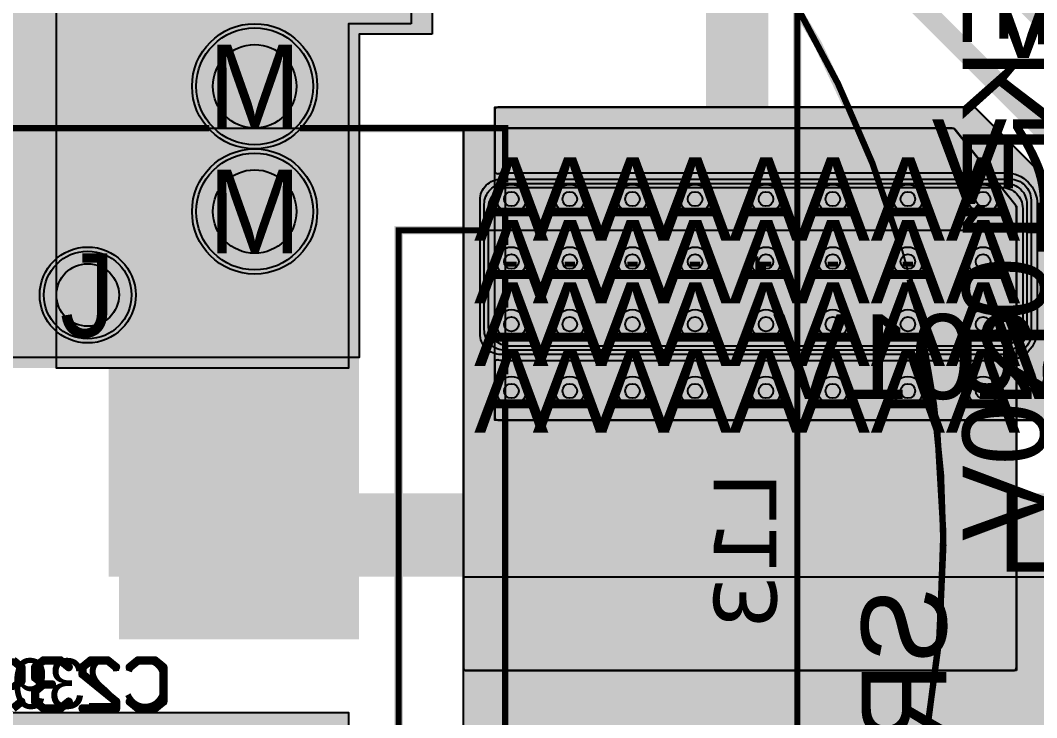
# Model space of a CAD drawing. Extents: x -23 to 289, y -67 to 135.
# Drawn here: x 53.14 to 77.48, y 23.37 to 40.08 of the extents above; entities that cross this region are included whole.
import ezdxf
from ezdxf.enums import TextEntityAlignment as Align

# ---------------------------------------------------------------- set-up
doc = ezdxf.new("R2010")
doc.units = 0
doc.header["$MEASUREMENT"] = 0
for name, color, linetype in [('ASSEMBLY_OUTLINES_BTM', 191, 'CONTINUOUS'), ('ASSEMBLY_OUTLINES_TOP', 102, 'CONTINUOUS'), ('ASSEMBLY_PART_NUMBERS_BTM', 191, 'CONTINUOUS'), ('ASSEMBLY_REF_DES_BTM', 191, 'CONTINUOUS'), ('DRILL_DRAWING', 21, 'CONTINUOUS'), ('GENERATED_SILKSCREEN_BTM', 255, 'CONTINUOUS'), ('GENERATED_SILKSCREEN_TOP', 140, 'CONTINUOUS'), ('MOUNTING_HOLE_PADS_LAYER14', 150, 'CONTINUOUS'), ('MOUNTING_HOLE_PADS_LAYER15', 230, 'CONTINUOUS'), ('MOUNTING_HOLES_LAYER_BOT17', 42, 'CONTINUOUS'), ('MOUNTING_HOLES_LAYER_TOP', 42, 'CONTINUOUS'), ('PART_PADS_SMD_BTM', 230, 'CONTINUOUS'), ('PIN_NUMBERS_BTM', 8, 'CONTINUOUS'), ('PIN_NUMBERS_TOP', 8, 'CONTINUOUS'), ('PLACEMENT_OUTLINES_BTM', 222, 'CONTINUOUS'), ('PLACEMENT_OUTLINES_TOP', 130, 'CONTINUOUS'), ('PLANE_DATA_LAYER_BOTTOM', 230, 'CONTINUOUS'), ('PLANE_DATA_LAYER_TOP', 150, 'CONTINUOUS'), ('PLANE_SHAPES_LAYER_BOTTOM', 230, 'CONTINUOUS'), ('PLANE_SHAPES_LAYER_TOP', 150, 'CONTINUOUS'), ('SILKSCREEN_OUTLINES_BTM', 211, 'CONTINUOUS'), ('SILKSCREEN_OUTLINES_TOP', 150, 'CONTINUOUS'), ('SILKSCREEN_REF_DES_BTM', 211, 'CONTINUOUS'), ('SILKSCREEN_REF_DES_TOP', 150, 'CONTINUOUS'), ('SOLDERMASK_PADS_BTM', 12, 'CONTINUOUS'), ('SOLDERMASK_PADS_TOP', 180, 'CONTINUOUS'), ('SOLDERPASTE_PADS_BTM', 12, 'CONTINUOUS'), ('TRACES_LAYER_BOTTOM', 230, 'CONTINUOUS'), ('TRACES_LAYER_TOP', 150, 'CONTINUOUS'), ('VIA_HOLES_LAYER_BOTTOM', 30, 'CONTINUOUS'), ('VIA_HOLES_LAYER_TOP', 30, 'CONTINUOUS'), ('VIA_PADS_LAYER_BOTTOM', 230, 'CONTINUOUS'), ('VIA_PADS_LAYER_TOP', 150, 'CONTINUOUS')]:
    doc.layers.add(name, color=color, linetype=linetype)
doc.styles.add('COURIER_NEW', font='COUR.TTF')
doc.styles.add('VERDANA', font='verdana.TTF')
doc.styles.add('VERIBEST_GERBER_0', font='txt')

msp = doc.modelspace()

# ---------------------------------------------------------------- hatches: boundary and pattern name
at = {"layer": 'MOUNTING_HOLES_LAYER_BOT17'}
h = msp.add_hatch(color=256, dxfattribs=at)
edge = h.paths.add_edge_path()
edge.add_arc((58.75, 38.5), 1, 0, 360)
h = msp.add_hatch(color=256, dxfattribs=at)
edge = h.paths.add_edge_path()
edge.add_arc((58.75, 35.5), 1, 0, 360)
h = msp.add_hatch(color=256, dxfattribs=at)
edge = h.paths.add_edge_path()
edge.add_arc((54.75, 33.5), 0.75, 0, 360)
at = {"layer": 'MOUNTING_HOLES_LAYER_TOP'}
h = msp.add_hatch(color=256, dxfattribs=at)
edge = h.paths.add_edge_path()
edge.add_arc((58.75, 38.5), 1, 0, 360)
h = msp.add_hatch(color=256, dxfattribs=at)
edge = h.paths.add_edge_path()
edge.add_arc((58.75, 35.5), 1, 0, 360)
h = msp.add_hatch(color=256, dxfattribs=at)
edge = h.paths.add_edge_path()
edge.add_arc((54.75, 33.5), 0.75, 0, 360)
at = {"layer": 'PLANE_DATA_LAYER_BOTTOM'}
h = msp.add_hatch(color=256, dxfattribs=at)
h.paths.add_polyline_path([(78.25, 28.6738), (78.249998, 17.28156), (78.249998, 17.281559, -0.1989099556853584), (78.22768, 17.227678), (77.522322, 16.52232, -0.1989133663344772), (77.46844, 16.500002), (77.099153, 16.500002, -0.8025930315415128), (77.066951, 16.645263, 0.2914785224946692), (77.5, 17.325), (77.5, 20.325, 0.414213562373095), (76.75, 21.075), (64.75, 21.075, 0.414213562373095), (64, 20.325), (64, 17.325, 0.2914798114800823), (64.433053, 16.645261, -0.8025930315415128), (64.400851, 16.5), (63.8262, 16.5, -0.414213562373095), (63.75, 16.5762), (63.75, 26.749992, 0.414213562373095), (63.749992, 26.75), (55.3262, 26.75, -0.414213562373095), (55.25, 26.8262), (55.25, 31.749992, 0.414213562373095), (55.249992, 31.75), (51.3262, 31.75, -0.414213562373095), (51.25, 31.8262), (51.25, 33.423765, -0.5495884529092114), (51.358609, 33.492729, 0.1102706804063818), (51.55, 33.45), (52.75, 33.45, 0.2003100561261503), (53.069904, 33.583518, -0.6768082719908303), (53.200262, 33.528526, 0.004596716296886), (53.2, 33.500028), (53.2, 33.5, 9.129769261470898), (53.345259, 34.155136, -0.8025640284482682), (53.2, 34.187343), (53.2, 37.1, 0.414213562373095), (52.75, 37.55), (51.55, 37.55, 0.1102706804063819), (51.358609, 37.507271, -0.5495884529092114), (51.25, 37.576235), (51.25, 39.004177, -0.3173928165043127), (51.300684, 39.075978, 0.3173929101342626), (51.6, 39.5), (51.6, 40.9, 0.3173929101342626), (51.300684, 41.324022, -0.3173928165043127), (51.25, 41.395823), (51.25, 41.4238, -0.414213562373095), (51.3262, 41.5), (53.999992, 41.5, 0.414213562373095), (54, 41.500008), (54, 56.933411, -0.4469576136571778), (54.084602, 57.009146, 0.2623533341572415), (55.43957, 57.586258, -0.4928320379335345), (55.56043, 57.586258, 0.7163993986891788), (58.25, 58.499999), (58.25, 58.500001, 0.7163993986891788), (55.56043, 59.413742, -0.4928320379335345), (55.43957, 59.413742, 0.4928325361211646), (53.06043, 59.413742, -0.4928320379335345), (52.93957, 59.413742, 0.5604170451620438), (50.395032, 59.143477, -0.7996942034349743), (50.25, 59.176166), (50.25, 60.4238, -0.414213562373095), (50.3262, 60.5), (57.21844, 60.499998, -0.1989133663344687), (57.272322, 60.47768), (58.72768, 59.022322, -0.198909955685367), (58.749998, 58.968441), (58.749998, 58.96844), (58.75, 54.750008, 0.414213562373095), (58.750008, 54.75), (62.4238, 54.75, -0.414213562373095), (62.5, 54.6738), (62.5, 54.449092, -0.3664378628703999), (62.436378, 54.373937, 0.8465480119146934), (62.436378, 50.626063, -0.3664378628703999), (62.5, 50.550908), (62.5, 44.449092, -0.3664378628703999), (62.436378, 44.373937, 0.8465480119146934), (62.436378, 40.626063, -0.3664378628703999), (62.5, 40.550908), (62.5, 40.0762, -0.414213562373095), (62.4238, 40), (61.000008, 40, 0.414213562373095), (61, 39.999992), (61, 28.750008, 0.414213562373095), (61.000008, 28.75), (78.1738, 28.75, -0.414213562373095)], flags=0)
h.paths.add_polyline_path([(56.35, 42.5, -0.9999999999999999), (60.15, 42.5, -0.9999999999999999)], flags=0)
h.paths.add_polyline_path([(59.987, 37.057838, 2.7018286674560716), (57.513, 37.057838, -0.4597262686416266), (57.513, 36.942162, 2.70182866745607), (59.987, 36.942162, -0.4597262686416268)], flags=0)
for points in [[(58.75, 38.5), (57.352616, 39.897384)], [(58.75, 38.5), (60.147384, 39.897384)], [(58.75, 38.5), (57.188749, 37.288446)], [(58.75, 38.5), (60.311229, 37.288419)], [(58.75, 35.5), (57.188771, 36.711581)], [(58.75, 35.5), (60.311251, 36.711554)], [(64.75, 35.675), (64.690192, 36.499032)], [(76.75, 35.675), (77.334212, 36.259212)], [(58.75, 35.5), (57.352616, 34.102616)], [(58.75, 35.5), (60.147384, 34.102616)], [(54.75, 33.5), (53.87139, 34.868419)], [(54.75, 33.5), (56.09127, 34.419522)], [(54.75, 33.5), (53.40873, 32.580478)], [(54.75, 33.5), (55.709595, 32.187101)], [(64.75, 32.675), (64.690175, 31.850969)], [(76.75, 32.675), (77.334212, 32.090788)]]:
    msp.add_hatch(color=256, dxfattribs=at).paths.add_polyline_path(points, is_closed=False, flags=0)
msp.add_hatch(color=256, dxfattribs=at).paths.add_polyline_path([(78, 35.968439, 0.198909955685367), (77.977682, 36.02232), (76.022322, 37.97768, 0.1989133663344687), (75.96844, 37.999998), (64.5762, 38, 0.414213562373095), (64.5, 37.9238), (64.5, 36.482713, 0.4777423351997104), (64.592229, 36.408218, -0.0530357716224719), (64.75, 36.425), (76.75, 36.425, -0.414213562373095), (77.5, 35.675), (77.5, 32.675, -0.414213562373095), (76.75, 31.925), (64.75, 31.925, -0.053035771622472), (64.592229, 31.941782, 0.4777423351997105), (64.5, 31.867287), (64.5, 30.5762, 0.414213562373095), (64.5762, 30.5), (77.9238, 30.5, 0.414213562373095), (78, 30.5762), (78, 35.968438)], flags=0)
h = msp.add_hatch(color=256, dxfattribs=at)
h.paths.add_polyline_path([(65, 0.8262, -0.414213562373095), (64.9238, 0.75), (63.8006, 0.75, -0.7527650843229169), (63.76009, 0.89074, 3.4742051530843248), (61.73991, 0.89074, -0.7527650843229169), (61.6994, 0.75), (54.3262, 0.75, -0.414213562373095), (54.25, 0.8262), (54.25, 18.5), (51.5762, 18.5, -0.414213562373095), (51.5, 18.5762), (51.5, 18.6238, -0.414213562373095), (51.5762, 18.7), (52.75, 18.7, 0.414213562373095), (53.2, 19.15), (53.2, 20.812657, -0.8025640284482682), (53.345259, 20.844864, 4.51011873406487), (53.345259, 22.155136, -0.8025640284482682), (53.2, 22.187343), (53.2, 22.35, 0.414213562373095), (52.75, 22.8), (51.5762, 22.8, -0.414213562373095), (51.5, 22.8762), (51.5, 23.4238, -0.414213562373095), (51.5762, 23.5), (60.9238, 23.5, -0.414213562373095), (61, 23.4238), (61, 14.75), (64.9238, 14.75, -0.414213562373095), (65, 14.6738)], flags=0)
h.paths.add_polyline_path([(56.35, 12.5, -0.9999999999999999), (60.15, 12.5, -0.9999999999999999)], flags=0)
h.paths.add_polyline_path([(59.987, 18.057838, 2.7018286674560645), (57.513, 18.057838, -0.4597262686416451), (57.513, 17.942162, 2.7018286674560645), (59.987, 17.942162, -0.4597262686416451)], flags=0)
h.paths.add_polyline_path([(60.85, 12.5, -0.9999999999999999), (64.65, 12.5, -0.9999999999999999)], flags=0)
at = {"layer": 'PLANE_DATA_LAYER_TOP'}
h = msp.add_hatch(color=256, dxfattribs=at)
h.paths.add_polyline_path([(63, 54.468543, -0.4402491953428665), (62.917098, 54.392638, 1.0921782663373618), (62.917098, 50.607362, -0.4402491953428665), (63, 50.531457), (63, 44.468543, -0.4402491953428665), (62.917098, 44.392638, 1.0921782663373618), (62.917098, 40.607362, -0.4402491953428665), (63, 40.531457), (63, 39.8262, -0.414213562373095), (62.9238, 39.75), (61.250008, 39.75, 0.414213562373095), (61.25, 39.749992), (61.25, 25.3262, -0.414213562373095), (61.1738, 25.25), (55.5762, 25.25, -0.414213562373095), (55.5, 25.3262), (55.5, 31.999992, 0.300021081447062), (55.499995, 31.999999, -0.312428994874501), (55.450603, 32.071328, -0.2748171925362692), (55.490404, 32.138272, 0.2748168855493539), (56.3, 33.5, 1.7515653813180982), (54.001119, 32.142916, -0.7750416187001407), (53.964303, 32), (51.0762, 32, -0.414213562373095), (51, 32.0762), (51, 57.075079, -0.5503665247059782), (51.108774, 57.143966, 0.3530343973598789), (52.93957, 57.586258, -0.4928320379335345), (53.06043, 57.586258, 0.4928325361211646), (55.43957, 57.586258, -0.4928320379335345), (55.56043, 57.586258, 0.7163993986891788), (58.25, 58.499999), (58.25, 58.5, 0.2895657790381565), (57.393477, 59.854968, -0.7996942034349745), (57.426166, 60), (62.9238, 60, -0.414213562373095), (63, 59.9238)], flags=0)
h.paths.add_polyline_path([(56.35, 42.5, -0.9999999999999999), (60.15, 42.5, -0.9999999999999999)], flags=0)
h.paths.add_polyline_path([(59.987, 37.057838, 2.7018286674560716), (57.513, 37.057838, -0.4597262686416266), (57.513, 36.942162, 2.70182866745607), (59.987, 36.942162, -0.4597262686416268)], flags=0)
for points in [[(58.75, 38.5), (57.352616, 39.897384)], [(58.75, 38.5), (60.147384, 39.897384)], [(58.75, 38.5), (57.188749, 37.288446)], [(58.75, 38.5), (60.311251, 37.288446)], [(58.75, 35.5), (57.188749, 36.711554)], [(58.75, 35.5), (60.311251, 36.711554)], [(58.75, 35.5), (57.352616, 34.102616)], [(58.75, 35.5), (60.147384, 34.102616)], [(54.75, 33.5), (53.723778, 34.761505)], [(54.75, 33.5), (56.011505, 34.526222)], [(54.75, 33.5), (53.400567, 32.5925)], [(54.75, 33.5), (55.886494, 32.336854)]]:
    msp.add_hatch(color=256, dxfattribs=at).paths.add_polyline_path(points, is_closed=False, flags=0)
msp.add_hatch(color=256, dxfattribs=at).paths.add_polyline_path([(77, 35.598268, 0.1703046758979124), (76.983302, 35.64587), (75.522878, 37.471402, 0.2278367136251134), (75.463376, 37.5), (63.8262, 37.5, 0.414213562373095), (63.75, 37.4238), (63.75, 24.5762, 0.414213562373095), (63.8262, 24.5), (76.9238, 24.5, 0.414213562373095), (77, 24.5762)], flags=0)
at = {"layer": 'PLANE_SHAPES_LAYER_BOTTOM'}
for points in [[(62.5, 40), (61, 40), (61, 31.75), (54, 31.75), (54, 60.5), (57.25, 60.5), (58.75, 59), (58.75, 54.75), (62.5, 54.75)], [(78, 30.5), (64.5, 30.5), (64.5, 38), (76, 38), (78, 36)], [(78.25, 17.25), (77.5, 16.5), (63.75, 16.5), (63.75, 26.75), (78.25, 26.75)], [(65, 0.75), (54.25, 0.75), (54.25, 18.5), (51.5, 18.5), (51.5, 23.5), (61, 23.5), (61, 14.75), (65, 14.75)]]:
    msp.add_hatch(color=256, dxfattribs=at).paths.add_polyline_path(points, flags=0)
at = {"layer": 'PLANE_SHAPES_LAYER_TOP'}
for points in [[(63, 39.75), (61.25, 39.75), (61.25, 32), (51, 32), (51, 60), (63, 60)], [(77, 24.5), (63.75, 24.5), (63.75, 37.5), (75.5, 37.5), (77, 35.625)]]:
    msp.add_hatch(color=256, dxfattribs=at).paths.add_polyline_path(points, flags=0)
at = {"layer": 'VIA_HOLES_LAYER_BOTTOM'}
h = msp.add_hatch(color=256, dxfattribs=at)
edge = h.paths.add_edge_path()
edge.add_arc((64.9, 35.8), 0.175, 0, 360)
h = msp.add_hatch(color=256, dxfattribs=at)
edge = h.paths.add_edge_path()
edge.add_arc((66.3, 35.8), 0.175, 0, 360)
h = msp.add_hatch(color=256, dxfattribs=at)
edge = h.paths.add_edge_path()
edge.add_arc((67.8, 35.8), 0.175, 0, 360)
h = msp.add_hatch(color=256, dxfattribs=at)
edge = h.paths.add_edge_path()
edge.add_arc((69.3, 35.8), 0.175, 0, 360)
h = msp.add_hatch(color=256, dxfattribs=at)
edge = h.paths.add_edge_path()
edge.add_arc((71, 35.8), 0.175, 0, 360)
h = msp.add_hatch(color=256, dxfattribs=at)
edge = h.paths.add_edge_path()
edge.add_arc((72.6, 35.8), 0.175, 0, 360)
h = msp.add_hatch(color=256, dxfattribs=at)
edge = h.paths.add_edge_path()
edge.add_arc((74.4, 35.8), 0.175, 0, 360)
h = msp.add_hatch(color=256, dxfattribs=at)
edge = h.paths.add_edge_path()
edge.add_arc((76.2, 35.8), 0.175, 0, 360)
h = msp.add_hatch(color=256, dxfattribs=at)
edge = h.paths.add_edge_path()
edge.add_arc((64.9, 34.3), 0.175, 0, 360)
h = msp.add_hatch(color=256, dxfattribs=at)
edge = h.paths.add_edge_path()
edge.add_arc((66.3, 34.3), 0.175, 0, 360)
h = msp.add_hatch(color=256, dxfattribs=at)
edge = h.paths.add_edge_path()
edge.add_arc((67.8, 34.3), 0.175, 0, 360)
h = msp.add_hatch(color=256, dxfattribs=at)
edge = h.paths.add_edge_path()
edge.add_arc((69.3, 34.3), 0.175, 0, 360)
h = msp.add_hatch(color=256, dxfattribs=at)
edge = h.paths.add_edge_path()
edge.add_arc((71, 34.3), 0.175, 0, 360)
h = msp.add_hatch(color=256, dxfattribs=at)
edge = h.paths.add_edge_path()
edge.add_arc((72.6, 34.3), 0.175, 0, 360)
h = msp.add_hatch(color=256, dxfattribs=at)
edge = h.paths.add_edge_path()
edge.add_arc((74.4, 34.3), 0.175, 0, 360)
h = msp.add_hatch(color=256, dxfattribs=at)
edge = h.paths.add_edge_path()
edge.add_arc((76.2, 34.3), 0.175, 0, 360)
h = msp.add_hatch(color=256, dxfattribs=at)
edge = h.paths.add_edge_path()
edge.add_arc((64.9, 32.8), 0.175, 0, 360)
h = msp.add_hatch(color=256, dxfattribs=at)
edge = h.paths.add_edge_path()
edge.add_arc((66.3, 32.8), 0.175, 0, 360)
h = msp.add_hatch(color=256, dxfattribs=at)
edge = h.paths.add_edge_path()
edge.add_arc((67.8, 32.8), 0.175, 0, 360)
h = msp.add_hatch(color=256, dxfattribs=at)
edge = h.paths.add_edge_path()
edge.add_arc((69.3, 32.8), 0.175, 0, 360)
h = msp.add_hatch(color=256, dxfattribs=at)
edge = h.paths.add_edge_path()
edge.add_arc((71, 32.8), 0.175, 0, 360)
h = msp.add_hatch(color=256, dxfattribs=at)
edge = h.paths.add_edge_path()
edge.add_arc((72.6, 32.8), 0.175, 0, 360)
h = msp.add_hatch(color=256, dxfattribs=at)
edge = h.paths.add_edge_path()
edge.add_arc((74.4, 32.8), 0.175, 0, 360)
h = msp.add_hatch(color=256, dxfattribs=at)
edge = h.paths.add_edge_path()
edge.add_arc((76.2, 32.8), 0.175, 0, 360)
h = msp.add_hatch(color=256, dxfattribs=at)
edge = h.paths.add_edge_path()
edge.add_arc((64.9, 31.2), 0.175, 0, 360)
h = msp.add_hatch(color=256, dxfattribs=at)
edge = h.paths.add_edge_path()
edge.add_arc((66.3, 31.2), 0.175, 0, 360)
h = msp.add_hatch(color=256, dxfattribs=at)
edge = h.paths.add_edge_path()
edge.add_arc((67.8, 31.2), 0.175, 0, 360)
h = msp.add_hatch(color=256, dxfattribs=at)
edge = h.paths.add_edge_path()
edge.add_arc((69.3, 31.2), 0.175, 0, 360)
h = msp.add_hatch(color=256, dxfattribs=at)
edge = h.paths.add_edge_path()
edge.add_arc((71, 31.2), 0.175, 0, 360)
h = msp.add_hatch(color=256, dxfattribs=at)
edge = h.paths.add_edge_path()
edge.add_arc((72.6, 31.2), 0.175, 0, 360)
h = msp.add_hatch(color=256, dxfattribs=at)
edge = h.paths.add_edge_path()
edge.add_arc((74.4, 31.2), 0.175, 0, 360)
h = msp.add_hatch(color=256, dxfattribs=at)
edge = h.paths.add_edge_path()
edge.add_arc((76.2, 31.2), 0.175, 0, 360)
at = {"layer": 'VIA_HOLES_LAYER_TOP'}
h = msp.add_hatch(color=256, dxfattribs=at)
edge = h.paths.add_edge_path()
edge.add_arc((64.9, 35.8), 0.175, 0, 360)
h = msp.add_hatch(color=256, dxfattribs=at)
edge = h.paths.add_edge_path()
edge.add_arc((66.3, 35.8), 0.175, 0, 360)
h = msp.add_hatch(color=256, dxfattribs=at)
edge = h.paths.add_edge_path()
edge.add_arc((67.8, 35.8), 0.175, 0, 360)
h = msp.add_hatch(color=256, dxfattribs=at)
edge = h.paths.add_edge_path()
edge.add_arc((69.3, 35.8), 0.175, 0, 360)
h = msp.add_hatch(color=256, dxfattribs=at)
edge = h.paths.add_edge_path()
edge.add_arc((71, 35.8), 0.175, 0, 360)
h = msp.add_hatch(color=256, dxfattribs=at)
edge = h.paths.add_edge_path()
edge.add_arc((72.6, 35.8), 0.175, 0, 360)
h = msp.add_hatch(color=256, dxfattribs=at)
edge = h.paths.add_edge_path()
edge.add_arc((74.4, 35.8), 0.175, 0, 360)
h = msp.add_hatch(color=256, dxfattribs=at)
edge = h.paths.add_edge_path()
edge.add_arc((76.2, 35.8), 0.175, 0, 360)
h = msp.add_hatch(color=256, dxfattribs=at)
edge = h.paths.add_edge_path()
edge.add_arc((64.9, 34.3), 0.175, 0, 360)
h = msp.add_hatch(color=256, dxfattribs=at)
edge = h.paths.add_edge_path()
edge.add_arc((66.3, 34.3), 0.175, 0, 360)
h = msp.add_hatch(color=256, dxfattribs=at)
edge = h.paths.add_edge_path()
edge.add_arc((67.8, 34.3), 0.175, 0, 360)
h = msp.add_hatch(color=256, dxfattribs=at)
edge = h.paths.add_edge_path()
edge.add_arc((69.3, 34.3), 0.175, 0, 360)
h = msp.add_hatch(color=256, dxfattribs=at)
edge = h.paths.add_edge_path()
edge.add_arc((71, 34.3), 0.175, 0, 360)
h = msp.add_hatch(color=256, dxfattribs=at)
edge = h.paths.add_edge_path()
edge.add_arc((72.6, 34.3), 0.175, 0, 360)
h = msp.add_hatch(color=256, dxfattribs=at)
edge = h.paths.add_edge_path()
edge.add_arc((74.4, 34.3), 0.175, 0, 360)
h = msp.add_hatch(color=256, dxfattribs=at)
edge = h.paths.add_edge_path()
edge.add_arc((76.2, 34.3), 0.175, 0, 360)
h = msp.add_hatch(color=256, dxfattribs=at)
edge = h.paths.add_edge_path()
edge.add_arc((64.9, 32.8), 0.175, 0, 360)
h = msp.add_hatch(color=256, dxfattribs=at)
edge = h.paths.add_edge_path()
edge.add_arc((66.3, 32.8), 0.175, 0, 360)
h = msp.add_hatch(color=256, dxfattribs=at)
edge = h.paths.add_edge_path()
edge.add_arc((67.8, 32.8), 0.175, 0, 360)
h = msp.add_hatch(color=256, dxfattribs=at)
edge = h.paths.add_edge_path()
edge.add_arc((69.3, 32.8), 0.175, 0, 360)
h = msp.add_hatch(color=256, dxfattribs=at)
edge = h.paths.add_edge_path()
edge.add_arc((71, 32.8), 0.175, 0, 360)
h = msp.add_hatch(color=256, dxfattribs=at)
edge = h.paths.add_edge_path()
edge.add_arc((72.6, 32.8), 0.175, 0, 360)
h = msp.add_hatch(color=256, dxfattribs=at)
edge = h.paths.add_edge_path()
edge.add_arc((74.4, 32.8), 0.175, 0, 360)
h = msp.add_hatch(color=256, dxfattribs=at)
edge = h.paths.add_edge_path()
edge.add_arc((76.2, 32.8), 0.175, 0, 360)
h = msp.add_hatch(color=256, dxfattribs=at)
edge = h.paths.add_edge_path()
edge.add_arc((64.9, 31.2), 0.175, 0, 360)
h = msp.add_hatch(color=256, dxfattribs=at)
edge = h.paths.add_edge_path()
edge.add_arc((66.3, 31.2), 0.175, 0, 360)
h = msp.add_hatch(color=256, dxfattribs=at)
edge = h.paths.add_edge_path()
edge.add_arc((67.8, 31.2), 0.175, 0, 360)
h = msp.add_hatch(color=256, dxfattribs=at)
edge = h.paths.add_edge_path()
edge.add_arc((69.3, 31.2), 0.175, 0, 360)
h = msp.add_hatch(color=256, dxfattribs=at)
edge = h.paths.add_edge_path()
edge.add_arc((71, 31.2), 0.175, 0, 360)
h = msp.add_hatch(color=256, dxfattribs=at)
edge = h.paths.add_edge_path()
edge.add_arc((72.6, 31.2), 0.175, 0, 360)
h = msp.add_hatch(color=256, dxfattribs=at)
edge = h.paths.add_edge_path()
edge.add_arc((74.4, 31.2), 0.175, 0, 360)
h = msp.add_hatch(color=256, dxfattribs=at)
edge = h.paths.add_edge_path()
edge.add_arc((76.2, 31.2), 0.175, 0, 360)

# ---------------------------------------------------------------- linework, layer by layer
at = {"layer": 'ASSEMBLY_OUTLINES_BTM', "const_width": 0.2}
msp.add_lwpolyline([(62.2, 17.95), (62.2, 35.05), (79.3, 35.05), (79.3, 17.95)], close=True, dxfattribs=at)
at = {"layer": 'ASSEMBLY_OUTLINES_TOP', "const_width": 0.2}
msp.add_lwpolyline([(24.25, 27.5, -1), (75.25, 27.5, -1)], format="xyb", close=True, dxfattribs=at)
for points in [[(27.75, 12.5), (27.75, 42.5), (71.75, 42.5), (71.75, 12.5)], [(34.75, 17.5), (34.75, 37.5), (64.75, 37.5), (64.75, 17.5)]]:
    msp.add_lwpolyline(points, close=True, dxfattribs=at)
at = {"layer": 'GENERATED_SILKSCREEN_BTM', "const_width": 0.15}
for points in [[(64.175, 35.049995), (62.200005, 35.049995), (62.200005, 17.950005), (64.175, 17.950005), (64.175, 17.949995), (62.2, 17.949995, -0.4142135624), (62.199995, 17.95), (62.199995, 35.05, -0.4142135624), (62.2, 35.050005), (64.175, 35.050005), (64.175, 35.049995)], [(79.300005, 17.95, -0.4142135624), (79.3, 17.949995), (77.325, 17.949995), (77.325, 17.950005), (79.299995, 17.950005), (79.299995, 35.049995), (77.325, 35.049995), (77.325, 35.050005), (79.3, 35.050005, -0.4142135624), (79.300005, 35.05), (79.300005, 17.95)]]:
    msp.add_lwpolyline(points, format="xyb", dxfattribs=at)
for points in [[(52.976, 24.0688), (53.1776, 24.232), (53.1812, 24.2332), (53.1824, 24.2356), (53.1848, 24.2392), (53.1872, 24.2476), (53.1884, 24.2524), (53.1884, 24.5812), (53.1872, 24.5872), (53.1848, 24.592), (53.1824, 24.5956), (53.1812, 24.5968), (53.1776, 24.6004), (52.976, 24.7648)], [(54.11, 23.5744), (54.3128, 23.7388), (54.3164, 23.7412), (54.3188, 23.7448), (54.32, 23.7484), (54.32, 23.752), (54.3188, 23.7604), (54.314, 23.7688), (54.308, 23.7748), (54.3008, 23.7796), (54.2924, 23.7808), (54.284, 23.7784), (54.0884, 23.6188), (53.7008, 23.6188), (53.5136, 23.77), (53.5136, 23.9932), (53.6984, 24.1456), (53.8976, 24.1456), (53.9072, 24.148), (53.9132, 24.1528), (53.9168, 24.1612), (53.918, 24.1696), (53.9168, 24.178), (53.9132, 24.1852), (53.9072, 24.1912), (53.8976, 24.1936), (53.6984, 24.1936), (53.5136, 24.346), (53.5136, 24.5692), (53.7008, 24.7204), (54.0884, 24.7204), (54.284, 24.5608), (54.2924, 24.5584), (54.3008, 24.5596), (54.308, 24.5632), (54.314, 24.5704), (54.3188, 24.5776), (54.32, 24.586), (54.32, 24.5908), (54.3188, 24.5944), (54.3164, 24.598), (54.3128, 24.6004), (54.11, 24.7648), (54.1064, 24.766), (54.1028, 24.7672), (54.1016, 24.7684), (54.0968, 24.7696), (53.6924, 24.7696), (53.6864, 24.7684), (53.684, 24.7672), (53.6816, 24.766), (53.6768, 24.7648), (53.474, 24.6004), (53.4704, 24.5944), (53.4692, 24.5896), (53.4668, 24.586), (53.4656, 24.5812), (53.4656, 24.334), (53.4668, 24.3304), (53.4692, 24.322), (53.4704, 24.316), (53.474, 24.3136), (53.6504, 24.1696), (53.474, 24.0256), (53.4728, 24.0232), (53.4704, 24.0208), (53.4692, 24.0196), (53.4692, 24.0172), (53.4668, 24.0088), (53.4656, 24.0052), (53.4656, 23.758), (53.4668, 23.752), (53.4692, 23.7472), (53.4704, 23.7424), (53.474, 23.7388), (53.6768, 23.5744), (53.6816, 23.572), (53.6828, 23.5708), (53.6864, 23.5708), (53.6876, 23.5696), (53.6888, 23.5696), (53.6924, 23.5696), (54.0968, 23.5696), (54.1016, 23.5708), (54.1064, 23.572), (54.11, 23.5744)], [(54.8096, 24.7648), (54.608, 24.6004), (54.6044, 24.5944), (54.6032, 24.5896), (54.6008, 24.586), (54.5996, 24.5812), (54.5996, 24.4168), (54.6008, 24.412), (54.6032, 24.4048), (54.6044, 24.3988), (54.608, 24.3964), (55.4072, 23.7472), (55.4072, 23.6188), (54.6236, 23.6188), (54.6152, 23.6164), (54.608, 23.6116), (54.6044, 23.6032), (54.6032, 23.5936), (54.6044, 23.5852), (54.608, 23.5768), (54.6152, 23.572), (54.6236, 23.5696), (55.4324, 23.5696), (55.442, 23.572), (55.448, 23.578), (55.454, 23.584), (55.4564, 23.5936), (55.4564, 23.758), (55.4552, 23.7616), (55.4528, 23.77), (55.4504, 23.7736), (55.4492, 23.776), (55.4456, 23.7784), (54.6476, 24.4288), (54.6476, 24.5692), (54.8348, 24.7204), (55.2224, 24.7204), (55.418, 24.5608), (55.4264, 24.5584), (55.4348, 24.5596), (55.442, 24.5632), (55.448, 24.5704), (55.4516, 24.5776), (55.4528, 24.586), (55.4516, 24.5944), (55.4492, 24.598), (55.4456, 24.6004), (55.244, 24.7648), (55.2392, 24.766), (55.2368, 24.7672), (55.2344, 24.7684), (55.2296, 24.7696), (54.8252, 24.7696), (54.8204, 24.7684), (54.818, 24.7672), (54.8144, 24.766), (54.8096, 24.7648)], [(56.3756, 23.5744), (56.5772, 23.7388), (56.5832, 23.7424), (56.5844, 23.7472), (56.5868, 23.752), (56.588, 23.758), (56.588, 24.5812), (56.5868, 24.5872), (56.5844, 24.592), (56.582, 24.5944), (56.5808, 24.5968), (56.5784, 24.6004), (56.3756, 24.7648), (56.372, 24.766), (56.3684, 24.7672), (56.3672, 24.7684), (56.3624, 24.7696), (55.958, 24.7696), (55.952, 24.7684), (55.9496, 24.7672), (55.946, 24.766), (55.9424, 24.7648), (55.7396, 24.6004), (55.7348, 24.5944), (55.7324, 24.5848), (55.7336, 24.5776), (55.736, 24.5716), (55.7396, 24.5668), (55.7456, 24.562), (55.7516, 24.5584), (55.7576, 24.5572), (55.7636, 24.5572), (55.7684, 24.5608), (55.9664, 24.7204), (56.354, 24.7204), (56.5388, 24.5692), (56.5388, 23.77), (56.354, 23.6188), (55.9664, 23.6188), (55.7684, 23.7784), (55.7636, 23.7808), (55.7576, 23.782), (55.7516, 23.7808), (55.7456, 23.7772), (55.7396, 23.7724), (55.736, 23.7664), (55.7336, 23.7592), (55.7324, 23.752), (55.7348, 23.7448), (55.7396, 23.7388), (55.9424, 23.5744), (55.9472, 23.572), (55.9484, 23.5708), (55.952, 23.5708), (55.9532, 23.5696), (55.9544, 23.5696), (55.958, 23.5696), (56.3624, 23.5696), (56.3672, 23.5708), (56.372, 23.572), (56.3756, 23.5744)], [(53.1392, 24.5692), (53.1392, 24.2644), (52.9544, 24.112), (52.5668, 24.112), (52.3796, 24.2644), (52.3796, 24.5692), (52.5668, 24.7204), (52.9544, 24.7204), (53.1392, 24.5692)], [(52.976, 23.5744), (53.1776, 23.7388), (53.1812, 23.7412), (53.1836, 23.7448), (53.1848, 23.752), (53.1836, 23.7604), (53.18, 23.7688), (53.174, 23.7748), (53.1668, 23.7796), (53.1584, 23.7808), (53.15, 23.7784), (52.9544, 23.6188)]]:
    msp.add_lwpolyline(points, dxfattribs=at)
at = {"layer": 'GENERATED_SILKSCREEN_TOP', "const_width": 0.15}
for points in [[(29.128407, 42.500005, -0.5091750118), (70.371593, 42.500005), (71.75, 42.500005, -0.4142135624), (71.750005, 42.5), (71.750005, 40.393798, -0.0612121166), (74.21722, 34.683688)], [(29.128419, 12.499995, 0.5091748375), (70.371581, 12.499995), (64.225, 12.499995), (64.225, 12.5), (64.225, 12.500005), (70.371588, 12.500005, 0.0246930639), (71.749995, 14.606204), (71.749995, 40.393796, 0.0246930639), (70.371588, 42.499995), (64.225, 42.499995), (64.225, 42.5), (64.225, 42.500005), (70.371581, 42.500005, 0.5091748375), (29.128419, 42.500005)], [(74.21722, 34.683688, 5.7934e-06), (74.217211, 34.683684, 0.0612119691), (71.750005, 40.393779), (71.750005, 14.606221, 0.057787519), (74.116882, 19.983031, 6.253e-06), (74.11689, 19.983024, -0.0577876368), (71.750005, 14.606202), (71.750005, 12.5, -0.4142135624), (71.75, 12.499995), (70.371593, 12.499995, -0.5091750118), (29.128407, 12.499995)], [(57.665742, 37.499995), (41.834258, 37.499995, 2.2803e-06), (41.834267, 37.500005), (57.665733, 37.500005, 2.2803e-06), (57.665742, 37.499995)], [(64.750005, 36.197651, 6.3355e-06), (64.749995, 36.197647), (64.749995, 37.499995), (59.834258, 37.499995, 2.2803e-06), (59.834267, 37.500005), (64.75, 37.500005, -0.4142135624), (64.750005, 37.5), (64.750005, 36.197651)], [(64.750005, 34.697651, 6.3355e-06), (64.749995, 34.697647), (64.749995, 35.402353, 6.3355e-06), (64.750005, 35.402349), (64.750005, 34.697651)], [(64.750005, 33.197651, 6.3355e-06), (64.749995, 33.197647), (64.749995, 33.902353, 6.3355e-06), (64.750005, 33.902349), (64.750005, 33.197651)], [(74.612024, 33.168335, 8.172e-06), (74.612012, 33.168342, 0.0071489615), (74.439782, 33.876866, 5.9117e-06), (74.439792, 33.876867, -0.0071490396), (74.612024, 33.168335)], [(64.750005, 31.597651, 6.3355e-06), (64.749995, 31.597647), (64.749995, 32.402353, 6.3355e-06), (64.750005, 32.402349), (64.750005, 31.597651)], [(75.250005, 27.5, -0.0673862943), (74.332015, 20.719527, 6.5767e-06), (74.332004, 20.719525, 0.1176761324), (74.744671, 32.551351, 8.0009e-06), (74.744679, 32.551362, -0.0498942321), (75.250005, 27.5)], [(64.750005, 20.697651, 6.3355e-06), (64.749995, 20.697647), (64.749995, 30.802353, 6.3355e-06), (64.750005, 30.802349), (64.750005, 20.697651)]]:
    msp.add_lwpolyline(points, format="xyb", dxfattribs=at)
at = {"layer": 'GENERATED_SILKSCREEN_TOP', "const_width": 0.25}
for points in [[(78.224903, 26.920022), (76.899313, 26.920022), (76.899313, 28.826192), (76.895253, 28.840402), (76.885103, 28.852582), (76.870893, 28.858672), (76.854653, 28.860702), (76.840443, 28.858672), (76.828263, 28.852582), (76.818113, 28.840402), (76.814053, 28.826192), (76.814053, 26.877392)], [(76.814053, 26.877392), (76.818113, 26.861152), (76.828263, 26.851002), (76.840443, 26.838822), (76.854653, 26.836792), (78.224903, 26.836792)]]:
    msp.add_lwpolyline(points, dxfattribs=at)
at = {"layer": 'MOUNTING_HOLE_PADS_LAYER14'}
for centre, radius in [((58.75, 38.5), 1.4), ((58.75, 35.5), 1.4), ((54.75, 33.5), 1.05)]:
    msp.add_circle(centre, radius, dxfattribs=at)
at = {"layer": 'MOUNTING_HOLE_PADS_LAYER15'}
for centre, radius in [((58.75, 38.5), 1.4), ((58.75, 35.5), 1.4), ((54.75, 33.5), 1.05)]:
    msp.add_circle(centre, radius, dxfattribs=at)
at = {"layer": 'MOUNTING_HOLES_LAYER_BOT17'}
for centre, radius in [((58.75, 38.5), 1), ((58.75, 35.5), 1), ((54.75, 33.5), 0.75)]:
    msp.add_circle(centre, radius, dxfattribs=at)
at = {"layer": 'MOUNTING_HOLES_LAYER_TOP'}
for centre, radius in [((58.75, 38.5), 1), ((58.75, 35.5), 1), ((54.75, 33.5), 0.75)]:
    msp.add_circle(centre, radius, dxfattribs=at)
at = {"layer": 'PART_PADS_SMD_BTM'}
msp.add_lwpolyline([(77.25, 32.675, -0.4142135624), (76.75, 32.175), (64.75, 32.175, -0.4142135624), (64.25, 32.675), (64.25, 35.675, -0.4142135624), (64.75, 36.175), (76.75, 36.175, -0.4142135624), (77.25, 35.675)], format="xyb", close=True, dxfattribs=at)
at = {"layer": 'PLACEMENT_OUTLINES_BTM'}
msp.add_lwpolyline([(62.2, 17.95), (62.2, 35.05), (79.3, 35.05), (79.3, 17.95)], close=True, dxfattribs=at)
at = {"layer": 'PLACEMENT_OUTLINES_TOP'}
msp.add_circle((49.75, 27.5), 25.5, dxfattribs=at)
at = {"layer": 'PLANE_DATA_LAYER_BOTTOM'}
for points, const_width in [([(58.75, 38.5), (57.352616, 39.897384)], 0.75), ([(58.75, 38.5), (60.147384, 39.897384)], 0.75), ([(58.75, 38.5), (57.188749, 37.288446)], 0.75), ([(58.75, 38.5), (60.311229, 37.288419)], 0.75), ([(52.75, 37.1), (53.12208, 37.47208)], 0.25), ([(58.75, 35.5), (57.188771, 36.711581)], 0.75), ([(58.75, 35.5), (60.311251, 36.711554)], 0.75), ([(64.75, 35.675), (64.690192, 36.499032)], 0.25), ([(76.75, 35.675), (77.334212, 36.259212)], 0.25), ([(58.75, 35.5), (57.352616, 34.102616)], 0.75), ([(58.75, 35.5), (60.147384, 34.102616)], 0.75), ([(54.75, 33.5), (53.87139, 34.868419)], 0.75), ([(54.75, 33.5), (56.09127, 34.419522)], 0.75), ([(54.75, 33.5), (53.40873, 32.580478)], 0.75), ([(54.75, 33.5), (55.709595, 32.187101)], 0.75), ([(64.75, 32.675), (64.690175, 31.850969)], 0.25), ([(76.75, 32.675), (77.334212, 32.090788)], 0.25)]:
    msp.add_lwpolyline(points, dxfattribs=dict(at, const_width=const_width))
msp.add_lwpolyline([(78, 35.968439, 0.1989099557), (77.977682, 36.02232), (76.022322, 37.97768, 0.1989133663), (75.96844, 37.999998), (64.5762, 38, 0.4142135624), (64.5, 37.9238), (64.5, 36.482713, 0.4777423352), (64.592229, 36.408218, -0.0530357716), (64.75, 36.425), (76.75, 36.425, -0.4142135624), (77.5, 35.675), (77.5, 32.675, -0.4142135624), (76.75, 31.925), (64.75, 31.925, -0.0530357716), (64.592229, 31.941782, 0.4777423352), (64.5, 31.867287), (64.5, 30.5762, 0.4142135624), (64.5762, 30.5), (77.9238, 30.5, 0.4142135624), (78, 30.5762), (78, 35.968438)], format="xyb", close=True, dxfattribs=at)
at = {"layer": 'PLANE_DATA_LAYER_TOP', "const_width": 0.75}
for points in [[(58.75, 38.5), (57.352616, 39.897384)], [(58.75, 38.5), (60.147384, 39.897384)], [(58.75, 38.5), (57.188749, 37.288446)], [(58.75, 38.5), (60.311251, 37.288446)], [(58.75, 35.5), (57.188749, 36.711554)], [(58.75, 35.5), (60.311251, 36.711554)], [(58.75, 35.5), (57.352616, 34.102616)], [(58.75, 35.5), (60.147384, 34.102616)], [(54.75, 33.5), (53.723778, 34.761505)], [(54.75, 33.5), (56.011505, 34.526222)], [(54.75, 33.5), (53.400567, 32.5925)], [(54.75, 33.5), (55.886494, 32.336854)]]:
    msp.add_lwpolyline(points, dxfattribs=at)
at = {"layer": 'PLANE_DATA_LAYER_TOP'}
msp.add_lwpolyline([(77, 35.598268, 0.1703046759), (76.983302, 35.64587), (75.522878, 37.471402, 0.2278367136), (75.463376, 37.5), (63.8262, 37.5, 0.4142135624), (63.75, 37.4238), (63.75, 24.5762, 0.4142135624), (63.8262, 24.5), (76.9238, 24.5, 0.4142135624), (77, 24.5762)], format="xyb", close=True, dxfattribs=at)
at = {"layer": 'PLANE_SHAPES_LAYER_BOTTOM'}
for points in [[(62.5, 40), (61, 40), (61, 31.75), (54, 31.75), (54, 60.5), (57.25, 60.5), (58.75, 59), (58.75, 54.75), (62.5, 54.75)], [(78, 30.5), (64.5, 30.5), (64.5, 38), (76, 38), (78, 36)], [(78.25, 17.25), (77.5, 16.5), (63.75, 16.5), (63.75, 26.75), (78.25, 26.75)], [(65, 0.75), (54.25, 0.75), (54.25, 18.5), (51.5, 18.5), (51.5, 23.5), (61, 23.5), (61, 14.75), (65, 14.75)]]:
    msp.add_lwpolyline(points, close=True, dxfattribs=at)
for points in [[(51.25, 31.75), (54, 31.75), (51.25, 41.5), (54, 41.5)], [(55.25, 26.75), (61, 26.75), (55.25, 31.75), (61, 31.75)], [(61, 26.75), (78.25, 26.75), (61, 28.75), (78.25, 28.75)]]:
    msp.add_solid(points, dxfattribs=at)
at = {"layer": 'PLANE_SHAPES_LAYER_TOP'}
for points in [[(63, 39.75), (61.25, 39.75), (61.25, 32), (51, 32), (51, 60), (63, 60)], [(77, 24.5), (63.75, 24.5), (63.75, 37.5), (75.5, 37.5), (77, 35.625)]]:
    msp.add_lwpolyline(points, close=True, dxfattribs=at)
msp.add_solid([(55.5, 25.25), (61.25, 25.25), (55.5, 32), (61.25, 32)], dxfattribs=at)
at = {"layer": 'SILKSCREEN_OUTLINES_BTM'}
msp.add_lwpolyline([(62.2, 17.95), (62.2, 35.05), (79.3, 35.05), (79.3, 17.95)], close=True, dxfattribs=at)
at = {"layer": 'SILKSCREEN_OUTLINES_TOP'}
for points in [[(27.75, 12.5), (27.75, 42.5), (71.75, 42.5), (71.75, 12.5)], [(34.75, 17.5), (34.75, 37.5), (64.75, 37.5), (64.75, 17.5)]]:
    msp.add_lwpolyline(points, close=True, dxfattribs=at)
msp.add_circle((49.75, 27.5), 25.5, dxfattribs=at)
at = {"layer": 'SOLDERMASK_PADS_BTM'}
msp.add_lwpolyline([(77.35, 32.575, -0.4142135624), (76.85, 32.075), (64.65, 32.075, -0.4142135624), (64.15, 32.575), (64.15, 35.775, -0.4142135624), (64.65, 36.275), (76.85, 36.275, -0.4142135624), (77.35, 35.775)], format="xyb", close=True, dxfattribs=at)
for centre, radius in [((58.75, 38.5), 1.5), ((58.75, 35.5), 1.5), ((54.75, 33.5), 1.15)]:
    msp.add_circle(centre, radius, dxfattribs=at)
at = {"layer": 'SOLDERMASK_PADS_TOP'}
for centre, radius in [((58.75, 38.5), 1.5), ((58.75, 35.5), 1.5), ((54.75, 33.5), 1.15)]:
    msp.add_circle(centre, radius, dxfattribs=at)
at = {"layer": 'SOLDERPASTE_PADS_BTM'}
msp.add_lwpolyline([(77.15, 32.775, -0.4142135624), (76.65, 32.275), (64.85, 32.275, -0.4142135624), (64.35, 32.775), (64.35, 35.575, -0.4142135624), (64.85, 36.075), (76.65, 36.075, -0.4142135624), (77.15, 35.575)], format="xyb", close=True, dxfattribs=at)
at = {"layer": 'TRACES_LAYER_BOTTOM'}
for points, const_width in [([(70.308925, 37.420968), (70.308925, 42.782338), (66.28865, 46.802613), (66.28865, 54.911759), (50.289242, 70.911167), (46.638833, 70.911167), (43.3, 74.25)], 1.5), ([(92.3, 63), (88.745874, 59.445874), (85.364656, 59.445874), (75.450128, 49.531346), (75.450128, 42.279872), (78.73, 39)], 0.5), ([(64.9, 34.175), (64.9, 34.3)], 0.25), ([(66.3, 34.175), (66.3, 34.3)], 0.25), ([(67.8, 34.175), (67.8, 34.3)], 0.25), ([(69.3, 34.175), (69.3, 34.3)], 0.25), ([(71, 34.175), (71, 34.3)], 0.25), ([(72.6, 34.175), (72.6, 34.3)], 0.25), ([(74.4, 34.175), (74.525, 34.3), (76.2, 34.3)], 0.25), ([(74.4, 34.3), (74.4, 34.175)], 0.25), ([(76.2, 32.8), (76.2, 34.3)], 0.25), ([(64.9, 32.8), (64.9, 34.175)], 0.25), ([(64.9, 34.175), (66.3, 34.175)], 0.25), ([(66.3, 34.175), (66.3, 32.8)], 0.25), ([(67.8, 34.175), (66.3, 34.175)], 0.25), ([(67.8, 32.8), (67.8, 34.175)], 0.25), ([(67.8, 34.175), (69.3, 34.175)], 0.25), ([(69.3, 34.175), (69.3, 32.8)], 0.25), ([(70.75, 34.175), (69.3, 34.175)], 0.25), ([(70.75, 34.175), (70.75, 33.675), (71, 33.425), (71, 32.8)], 0.25), ([(71, 34.175), (70.75, 34.175)], 0.25), ([(71, 34.175), (72.6, 34.175)], 0.25), ([(72.6, 32.8), (72.6, 34.175)], 0.25), ([(72.6, 34.175), (74.4, 34.175)], 0.25), ([(74.4, 34.175), (74.4, 32.8)], 0.25)]:
    msp.add_lwpolyline(points, dxfattribs=dict(at, const_width=const_width))
at = {"layer": 'TRACES_LAYER_TOP', "const_width": 0.5}
msp.add_lwpolyline([(74, 10.5), (76.097336, 10.5), (79.722593, 14.125257), (79.722593, 35.388309), (73.014755, 42.096147)], dxfattribs=at)
at = {"layer": 'VIA_HOLES_LAYER_BOTTOM'}
for centre in [(64.9, 35.8), (66.3, 35.8), (67.8, 35.8), (69.3, 35.8), (71, 35.8), (72.6, 35.8), (74.4, 35.8), (76.2, 35.8), (64.9, 34.3), (66.3, 34.3), (67.8, 34.3), (69.3, 34.3), (71, 34.3), (72.6, 34.3), (74.4, 34.3), (76.2, 34.3), (64.9, 32.8), (66.3, 32.8), (67.8, 32.8), (69.3, 32.8), (71, 32.8), (72.6, 32.8), (74.4, 32.8), (76.2, 32.8), (64.9, 31.2), (66.3, 31.2), (67.8, 31.2), (69.3, 31.2), (71, 31.2), (72.6, 31.2), (74.4, 31.2), (76.2, 31.2)]:
    msp.add_circle(centre, 0.175, dxfattribs=at)
at = {"layer": 'VIA_HOLES_LAYER_TOP'}
for centre in [(64.9, 35.8), (66.3, 35.8), (67.8, 35.8), (69.3, 35.8), (71, 35.8), (72.6, 35.8), (74.4, 35.8), (76.2, 35.8), (64.9, 34.3), (66.3, 34.3), (67.8, 34.3), (69.3, 34.3), (71, 34.3), (72.6, 34.3), (74.4, 34.3), (76.2, 34.3), (64.9, 32.8), (66.3, 32.8), (67.8, 32.8), (69.3, 32.8), (71, 32.8), (72.6, 32.8), (74.4, 32.8), (76.2, 32.8), (64.9, 31.2), (66.3, 31.2), (67.8, 31.2), (69.3, 31.2), (71, 31.2), (72.6, 31.2), (74.4, 31.2), (76.2, 31.2)]:
    msp.add_circle(centre, 0.175, dxfattribs=at)
at = {"layer": 'VIA_PADS_LAYER_BOTTOM'}
for centre in [(64.9, 35.8), (66.3, 35.8), (67.8, 35.8), (69.3, 35.8), (71, 35.8), (72.6, 35.8), (74.4, 35.8), (76.2, 35.8), (64.9, 34.3), (66.3, 34.3), (67.8, 34.3), (69.3, 34.3), (71, 34.3), (72.6, 34.3), (74.4, 34.3), (76.2, 34.3), (64.9, 32.8), (66.3, 32.8), (67.8, 32.8), (69.3, 32.8), (71, 32.8), (72.6, 32.8), (74.4, 32.8), (76.2, 32.8), (64.9, 31.2), (66.3, 31.2), (67.8, 31.2), (69.3, 31.2), (71, 31.2), (72.6, 31.2), (74.4, 31.2), (76.2, 31.2)]:
    msp.add_circle(centre, 0.35, dxfattribs=at)
at = {"layer": 'VIA_PADS_LAYER_TOP'}
for centre in [(64.9, 35.8), (66.3, 35.8), (67.8, 35.8), (69.3, 35.8), (71, 35.8), (72.6, 35.8), (74.4, 35.8), (76.2, 35.8), (64.9, 34.3), (66.3, 34.3), (67.8, 34.3), (69.3, 34.3), (71, 34.3), (72.6, 34.3), (74.4, 34.3), (76.2, 34.3), (64.9, 32.8), (66.3, 32.8), (67.8, 32.8), (69.3, 32.8), (71, 32.8), (72.6, 32.8), (74.4, 32.8), (76.2, 32.8), (64.9, 31.2), (66.3, 31.2), (67.8, 31.2), (69.3, 31.2), (71, 31.2), (72.6, 31.2), (74.4, 31.2), (76.2, 31.2)]:
    msp.add_circle(centre, 0.35, dxfattribs=at)

# ---------------------------------------------------------------- texts
at = {"layer": 'ASSEMBLY_PART_NUMBERS_BTM', "style": 'VERIBEST_GERBER_0', "text_generation_flag": 2}
for s, p in [('ERJ-3EKF10R0V', (75.71, 48.75)), ('SRP1770TA-330M', (73.29, 26.5))]:
    msp.add_text(s, height=2.032, rotation=90, dxfattribs=at).set_placement(p, align=Align.TOP_LEFT)
for s, p in [('ERJ-8GEYJ103V', (97.25, 41.21)), ('ERJ-8RQJ4R7V', (94.75, 37.71)), ('ERJ-8ENF6201V', (92, 33.04)), ('ERJ-8ENF6201V', (97.5, 33.04))]:
    msp.add_text(s, height=2.032, dxfattribs=at).set_placement(p, align=Align.TOP_LEFT)
at = {"layer": 'ASSEMBLY_REF_DES_BTM', "style": 'VERDANA', "text_generation_flag": 2}
msp.add_text('L13', height=1.5, rotation=90, dxfattribs=at).set_placement((69.75, 29.25), align=Align.TOP_LEFT)
at = {"layer": 'DRILL_DRAWING', "style": 'VERIBEST_GERBER_0'}
for s, p in [('M', (58.75, 38.5)), ('A', (64.9, 35.8)), ('A', (66.3, 35.8)), ('A', (67.8, 35.8)), ('A', (69.3, 35.8)), ('A', (71, 35.8)), ('A', (72.6, 35.8)), ('A', (74.4, 35.8)), ('A', (76.2, 35.8)), ('M', (58.75, 35.5)), ('A', (64.9, 34.3)), ('A', (66.3, 34.3)), ('A', (67.8, 34.3)), ('A', (69.3, 34.3)), ('A', (71, 34.3)), ('A', (72.6, 34.3)), ('A', (74.4, 34.3)), ('A', (76.2, 34.3)), ('J', (54.75, 33.5)), ('A', (64.9, 32.8)), ('A', (66.3, 32.8)), ('A', (67.8, 32.8)), ('A', (69.3, 32.8)), ('A', (71, 32.8)), ('A', (72.6, 32.8)), ('A', (74.4, 32.8)), ('A', (76.2, 32.8)), ('A', (64.9, 31.2)), ('A', (66.3, 31.2)), ('A', (67.8, 31.2)), ('A', (69.3, 31.2)), ('A', (71, 31.2)), ('A', (72.6, 31.2)), ('A', (74.4, 31.2)), ('A', (76.2, 31.2))]:
    msp.add_text(s, height=2, dxfattribs=at).set_placement(p, align=Align.MIDDLE_CENTER)
at = {"layer": 'PIN_NUMBERS_BTM', "style": 'COURIER_NEW'}
msp.add_text('1', height=0.508, dxfattribs=at).set_placement((70.75, 34.175), align=Align.MIDDLE_CENTER)
at = {"layer": 'PIN_NUMBERS_TOP', "style": 'COURIER_NEW'}
msp.add_text('1', height=0.508, dxfattribs=at).set_placement((70.75, 34.175), align=Align.MIDDLE_CENTER)
at = {"layer": 'SILKSCREEN_REF_DES_BTM', "style": 'VERIBEST_GERBER_0', "text_generation_flag": 2}
msp.add_text('C239', height=1.2, dxfattribs=at).set_placement((56.75, 24.79), align=Align.TOP_LEFT)
at = {"layer": 'SILKSCREEN_REF_DES_TOP', "style": 'VERIBEST_GERBER_0'}
msp.add_text('L1', height=2.03, dxfattribs=at).set_placement((76.543048, 28.901302), align=Align.TOP_LEFT)

doc.saveas('drawing.dxf')
